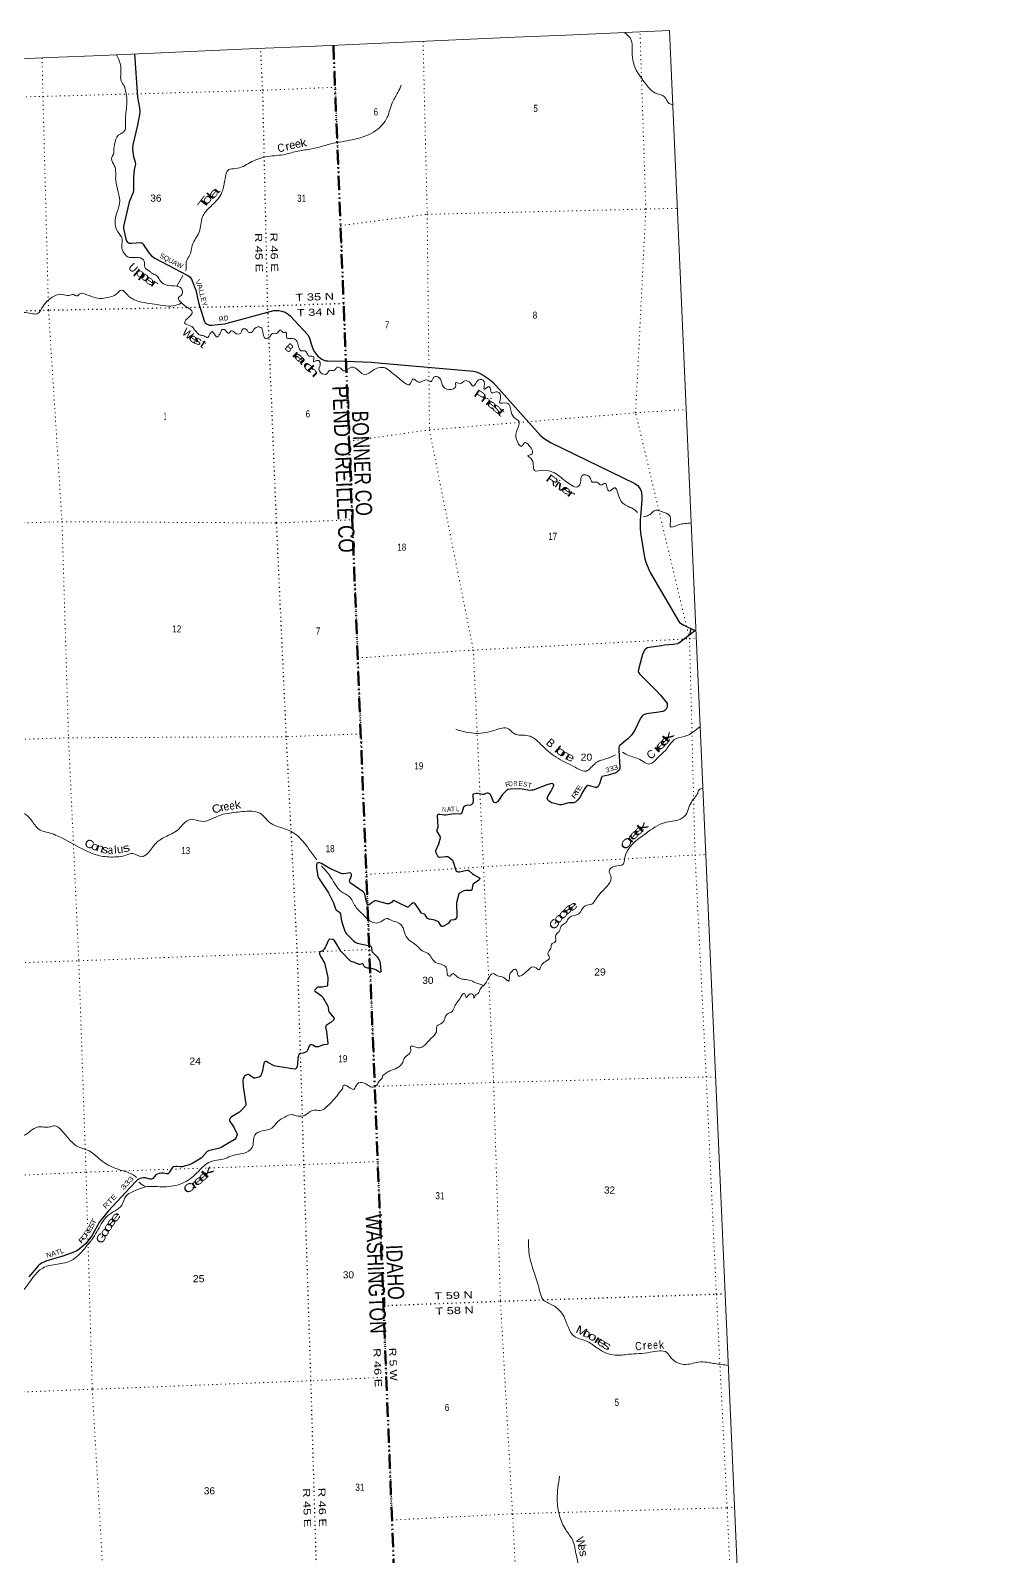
# Model space of a CAD drawing. Header units: feet. Extents: x 733631 to 986127, y 195788 to 388968.
# Drawn here: x 962285 to 986127, y 351349 to 388968 of the extents above; entities that cross this region are included whole.
import ezdxf
from ezdxf.enums import TextEntityAlignment as Align

# ---------------------------------------------------------------- set-up
doc = ezdxf.new("R2010")
doc.units = ezdxf.units.FT
doc.header["$LTSCALE"] = 70
doc.linetypes.add('DASH_DOUBLE_DOT', pattern=[9.2, 5, -1.2, 0.3, -1.2, 0.3, -1.2])
doc.linetypes.add('DOTTED', pattern=[1.5, 0.3, -1.2])
for name, color, linetype, lineweight in [('10', 7, 'DASH_DOUBLE_DOT', 60), ('29', 7, 'Continuous', 25), ('39', 7, 'Continuous', 13), ('4', 7, 'Continuous', 13), ('6', 7, 'DOTTED', 25), ('7', 7, 'DOTTED', 13)]:
    doc.layers.add(name, color=color, linetype=linetype, lineweight=lineweight)
for name, color, linetype in [('12', 7, 'Continuous'), ('30', 7, 'Continuous'), ('41', 7, 'Continuous')]:
    doc.layers.add(name, color=color, linetype=linetype)

msp = doc.modelspace()

# ---------------------------------------------------------------- linework, layer by layer
at = {"layer": '10', "lineweight": 70}
msp.add_line((969751.99, 388604.51), (971579.07, 342647.22), dxfattribs=at)
at = {"layer": '29'}
for points in [[(964849.11, 388390.98), (964924.06, 387323.31), (964975.24, 387059.57), (964977.32, 386957.72), (964970.65, 386894.05), (964924.13, 386633.02), (964809.82, 386153.77), (964798.33, 386075.6), (964799.16, 386037.01), (964827.94, 385851.3), (964855.77, 385751.45), (964870.48, 385672.33), (964869.56, 385636.5), (964844.95, 385530.16), (964825.59, 385342.01), (964821.31, 385029.56), (964812.47, 384977.08), (964729.41, 384762.87), (964710.8, 384700.24), (964577.78, 384139.84), (964576.74, 384083.65), (964642.11, 383788.1), (964668.43, 383756.22), (964717.93, 383728.32), (964772.5, 383723.26), (965002.97, 383738.96), (965028.1, 383735.22), (965051.08, 383719.13), (965073.7, 383688.2), (965205.71, 383487.6), (965262.47, 383424.86), (965354.49, 383358.28), (966151.64, 382939.77), (966190.69, 382914.49), (966218.89, 382886.86), (966252.73, 382840.92), (966358.77, 382569.17), (966377.15, 382491), (966430, 382261.09), (966564.83, 381807.55), (966595.07, 381760.39), (966643.32, 381725.91), (966693.87, 381705.21), (966756.8, 381700.55), (967066.66, 381738.38), (967130.41, 381753.49), (968288, 382061.88), (968353.12, 382069.04), (968400.97, 382068.45), (968479.09, 382052.36), (968561.8, 382024.77), (968639.87, 381975.06), (968688.16, 381932.81), (969120.12, 381466.11), (969152.73, 381411.36), (969214.07, 381217.24), (969244.18, 381123.56), (969285.54, 381043.1), (969371.79, 380939.45), (969469.35, 380868.37), (969558.95, 380826.99), (969614.56, 380820.93), (970061.66, 380815.35)], [(970061.66, 380815.35), (970691.98, 380789.61), (970949.77, 380770.14), (973208.62, 380567.44), (973272.25, 380554.8), (973340.35, 380530.46), (973443.46, 380472.88), (973593.27, 380372.31), (973692.49, 380287.85), (974848.14, 378992.67), (974916.33, 378936.55), (974974.6, 378895.34), (975124.64, 378802.31), (977188.26, 377803.23), (977221.7, 377777.28), (977255.74, 377749.3), (977287.36, 377711.59), (977315.64, 377669.34), (977338.43, 377614.26), (977348.16, 377569.24), (977355.46, 377480.43), (977358.83, 377383.79), (977317.89, 376900.02), (977314.41, 376707.5), (977326.28, 376588.65), (977404.1, 376072.81), (977433.28, 375941.42), (977459.84, 375857.65), (977530.42, 375682.7), (977564.6, 375609.28), (978267.74, 374400.27), (978286.88, 374375.64), (978313.63, 374353.74), (978391.46, 374309.94), (978461.38, 374277.51), (978693.47, 374168.05)], [(978541.48, 374070.59), (978267.7, 373861.67), (978240.67, 373851.28), (978131.44, 373833.17), (977919.66, 373812.35), (977841.67, 373799.67), (977535.42, 373758.82), (977494.07, 373749.09), (977454.82, 373721.25), (977425.98, 373688.26), (977376.04, 373584.01), (977361.3, 373526.78)], [(978676.56, 374176.02), (978541.48, 374070.59), (978575.29, 374223.79)], [(977361.3, 373526.78), (977272.77, 373214.99), (977270.99, 373176.27), (977277.63, 373146.86), (977301.95, 373110.37), (977406.34, 373000.22), (977721.56, 372692.69), (977822.38, 372579.93), (977965.87, 372404.73), (977980.46, 372374.32), (977986.3, 372338.3), (977980.46, 372289.15), (977961.01, 372240.49), (977926.96, 372206.42), (977900.21, 372189.39), (977872.09, 372179.19), (977780.83, 372166.62)], [(977780.83, 372166.62), (977476.07, 372124.64), (977421.12, 372109.09), (977387.07, 372089.63), (977362.75, 372067.73), (977327.11, 372018.62), (977196.16, 371737.26), (977139.01, 371648), (977092.81, 371587.17), (977014.39, 371506.22), (976819.36, 371345.45), (976800.98, 371326.81), (976793.68, 371292.75), (976793.68, 371224.62), (976819.77, 370796.74), (976816.79, 370775.09), (976810.7, 370761.09), (976783.95, 370724.59), (976742.61, 370685.66), (976720.73, 370670.46), (976703.7, 370661.94), (976669.65, 370651.59), (976528.75, 370611.33), (976380.25, 370579.82), (976371.75, 370571.91), (976363.39, 370555.18), (976311.94, 370394.89), (976292.71, 370350.49), (976278.11, 370331.63), (976251.36, 370307.3), (976241.64, 370301.83), (976222.99, 370303.76), (976034.47, 370357.91), (976015.47, 370356.57), (975998.44, 370343.8), (975964.44, 370295.99), (975905.26, 370195.94)], [(975905.26, 370195.94), (975825.33, 370060.83), (975773.49, 369995.84), (975730.93, 369954.48), (975700.53, 369935.01), (975675.54, 369928.44), (975558.37, 369925.11), (975529.08, 369919.81), (975373.44, 369881.48), (975355.2, 369879.66), (975337.88, 369880.61), (975170.37, 369917.38), (975141.19, 369927.11), (975102.38, 369944.77), (975071.88, 369968.47), (975051.21, 369987.94), (975034.18, 370014.7), (975026.89, 370041.47), (975028.1, 370057.29), (975039.59, 370081.61), (975110.93, 370204.33), (975187.15, 370353.6), (975187.4, 370368.13), (975180.11, 370379.08), (975152.85, 370396.58), (975132.69, 370400.98), (975104.72, 370399.76), (975012.28, 370373.96), (974675.48, 370244.04), (974634.14, 370236.74), (974604.02, 370231.78), (974546.59, 370236.74), (974405.54, 370268.37), (974337.04, 370276.28), (974118.57, 370268.37), (974056.73, 370257.39), (974033.45, 370244.04), (973994.54, 370209.97), (973926.76, 370134.01), (973803.64, 369961.18), (973789.42, 369949.55), (973773.24, 369936.84), (973758.65, 369929.54), (973750.14, 369929.54), (973720.96, 369934.41), (973712.44, 369939.28), (973704.37, 369951.74), (973633.41, 370119.33), (973621.14, 370138.27), (973611.52, 370149.14), (973594.5, 370158.27), (973566.53, 370168), (973555.59, 370169.82), (973545, 370167.18), (973507.88, 370155.53)], [(973507.88, 370155.53), (973463.17, 370136.37), (973451.01, 370133.93), (973439.29, 370134), (973302.68, 370158.13), (973288.08, 370158.87), (973269.84, 370156.44), (973202.96, 370140.62), (973194.45, 370132.1), (973190.91, 370124.68), (973190.8, 370107.77), (973197.09, 369987.27), (973188.37, 369927.71), (973179.85, 369905.82), (973168.91, 369893.65), (973153.1, 369879.05), (973135.48, 369873.09), (973028.68, 369864.16), (973004.76, 369857.15), (972982.87, 369840.12), (972964.63, 369820.65), (972948.83, 369795.72), (972917.21, 369680.13), (972908.7, 369666.74), (972898.4, 369657.75), (972892.89, 369655.8), (972871, 369652.15), (972726.64, 369653.95), (972526.89, 369627.2), (972489.17, 369626.89), (972380.97, 369643.01), (972346.93, 369643.01), (972335.98, 369639.36), (972325.03, 369633.57), (972315.31, 369622.33), (972311.66, 369613.81), (972316.25, 369469.15), (972327.76, 369348.19), (972326.25, 369322.43), (972301.93, 369261.6), (972300.28, 369239.62), (972306.8, 369221.45), (972380.97, 369108.31), (972386.18, 369083.59), (972385.83, 369056), (972343.54, 368907.5), (972272.84, 368747.79), (972269.19, 368727.11), (972270.33, 368716.56), (972275.92, 368701.93), (972326.27, 368604.63), (972338.42, 368596.12), (972351.8, 368590.03), (972365.97, 368588.61), (972527.09, 368604.07), (972563.38, 368603.41), (972588.91, 368593.68), (972632.69, 368566.92), (972681.33, 368524.34), (972691.05, 368514), (972699.91, 368494.53), (972770.74, 368268.97), (972783.46, 368247.56), (972801.7, 368235.39), (972821.16, 368229.31), (972855.41, 368230.32), (973048.54, 368269.46), (973076.18, 368268.75), (973104.48, 368253.64), (973185.41, 368178.58), (973222.42, 368153.88), (973277.72, 368122.64)], [(970594.34, 367416.58), (970555.66, 367555.67), (970526.24, 367674.42), (970512.46, 367711.2), (970490.87, 367737.54), (970170.12, 367959.49), (970158.63, 367975.58), (970151.28, 367992.03), (970156.33, 368026.16), (970179.15, 368084), (970197.69, 368138.81), (970197.69, 368166.4), (970190.7, 368181.19), (970179.31, 368191.69), (970151.74, 368198.59), (970115.64, 368195.5), (969997.8, 368177.9), (969972.53, 368177.9), (969943.24, 368184.75), (969668, 368309.68), (969461.34, 368430.02), (969395.84, 368453.78), (969377.46, 368451.48), (969356.38, 368438.79), (969336.1, 368405.5), (969333.8, 368384.81), (969333.18, 368332.97), (969372.86, 368115.83), (969389.4, 368076.2), (969633.77, 367708.21), (969751.69, 367464.62), (969805.05, 367312.36), (969815.16, 367296.23), (969830.08, 367278.99), (969903.35, 367230.8), (969913.95, 367219.21), (969924.28, 367193.93), (969945.69, 367055.84), (969980.73, 366937.77)], [(973277.72, 368122.64), (973351.62, 368080.89), (973357.4, 368075.1), (973361.05, 368068.11), (973359.83, 368059.29), (973356.19, 368051.08), (973343.42, 368032.52), (973328.22, 368015.8), (973293.23, 367985.08), (973202.36, 367926.68), (973197.5, 367922.42), (973193.19, 367915.71), (973168.32, 367779.77), (973158.6, 367770.04), (973145.33, 367765.71), (973005.77, 367765.41), (972974.98, 367760.31), (972955.53, 367753.01), (972859.47, 367704.34), (972849.74, 367695.83), (972843.61, 367683.08), (972792.59, 367495.69), (972788.57, 367467.96), (972797.51, 367134.27), (972792.59, 367104.54), (972788.34, 367092.67), (972781.65, 367081.42), (972760.98, 367059.53), (972752.46, 367053.44), (972741.52, 367048.88), (972732.69, 367046.27), (972646.68, 367032.76), (972638.16, 367029.41), (972630.57, 367023.38), (972590.74, 366962.2), (972582.84, 366952.76), (972571.44, 366943.73), (972449.69, 366880.68), (972440.57, 366877.94), (972431.45, 366878.25), (972420.4, 366884.18), (972411.39, 366891.62), (972354.23, 366988.95), (972346.94, 366996.86), (972338.24, 367001.92), (972219.16, 367041.02), (972108.61, 367062.56), (972082.1, 367075.25), (972063.61, 367088.11), (972016.19, 367168.4), (971996.27, 367184.72), (971939.59, 367200.04), (971927.43, 367207.33), (971920.04, 367215.65), (971852.46, 367323.93), (971766.93, 367441.54), (971745.26, 367458.74), (971725.59, 367462.23), (971706.13, 367457.97), (971677.27, 367441.46), (971606.42, 367368.55), (971591.83, 367357.6), (971579.88, 367358.04), (971561.43, 367363.68), (971404.21, 367441.13), (971259.87, 367512.11), (971239.2, 367520.62), (971223.39, 367520.02), (971214.87, 367513.47), (971182.05, 367473.79), (971168.61, 367462.76), (971146.78, 367448.24), (971124.9, 367439.72), (971105.44, 367437.29), (971076.57, 367440.33), (970809.96, 367515.15), (970792.94, 367518.19), (970773.91, 367513.56), (970699.21, 367465.6), (970636.07, 367415.99), (970622.7, 367409.91), (970616.79, 367409.19), (970605.68, 367409.91), (970594.34, 367416.58)], [(969980.73, 366937.77), (970031.59, 366766.37), (970048.36, 366735.28), (970071.34, 366705.39), (970257.44, 366519.17), (970291.91, 366493.88), (970319.48, 366476.64), (970340.96, 366470.09), (970652.63, 366405.37), (970674.31, 366392.39), (970688.24, 366376.63), (970696.28, 366358.24), (970704.01, 366273.14), (970712.37, 366255.93), (970723.85, 366238.7), (970831.19, 366132.67), (970855.97, 366095), (970885.83, 366042.13), (970899.62, 366005.34), (970905.35, 365965.36), (970922.6, 365783.49), (970919.16, 365763.95), (970905.35, 365750.02), (970899.63, 365749.01), (970889.29, 365750.16), (970873.21, 365759.35), (970814.29, 365805.78), (970784.75, 365820.28), (970659.42, 365850.26), (970595.2, 365852.46), (970575.67, 365857.06), (970549.98, 365868.87), (970533.16, 365877.75), (970522.83, 365889.25), (970487.78, 365952.26), (970475.73, 365958.22), (970460.79, 365958.22), (970405.65, 365945.57), (970391.87, 365944.42), (970373.27, 365950.48), (970271.28, 365990.51)], [(970271.28, 365990.51), (970189.69, 366017.99), (970178.2, 366024.88), (970164.37, 366032.48), (969940.23, 366268.67), (969777.27, 366535.26), (969769.23, 366546.76), (969757.75, 366554.8), (969743.96, 366558.25), (969722.12, 366562.85), (969660.09, 366565.15), (969642.87, 366560.55), (969629.69, 366546.76), (969564.24, 366398.55), (969547.52, 366361.69), (969522.24, 366322.6), (969494.9, 366290.38), (969485.49, 366283.52), (969426.89, 366254.78), (969416.55, 366244.44), (969411.37, 366227.79), (969409.67, 366211.1), (969411.96, 366199.61), (969457.11, 366109.35), (969521.1, 366011.09), (969533.5, 365980.39), (969608.42, 365666.24), (969612.84, 365616.12), (969611.87, 365428.29), (969608.42, 365416.79), (969598.42, 365408.1), (969472.72, 365387.64), (969386.71, 365385.75), (969370.63, 365382.3), (969356.85, 365371.71), (969299.4, 365319.08), (969290.21, 365302.99), (969296.42, 365288.15), (969308.59, 365274.25), (969463.68, 365173.1), (969483.88, 365148.71), (969608.43, 364935.15), (969622.33, 364896.11), (969633.7, 364800.66), (969648.29, 364770.64), (969764.68, 364630.53), (969773.87, 364616.74), (969774.6, 364605.97), (969773.87, 364600.64), (969762.38, 364582.25), (969686.37, 364514.96), (969674.11, 364503.88)], [(969674.11, 364503.88), (969578.58, 364436.27), (969563.65, 364417.87), (969559.05, 364399.83), (969584.17, 364292.43), (969616.49, 363997.16), (969614.19, 363984.51), (969605.1, 363973.49), (969513.11, 363962.8), (969379.85, 363914.39), (969360.32, 363909.79), (969342.68, 363909.89), (969313.22, 363916.69), (969248.89, 363952.33), (969221.63, 363962.12), (969197.19, 363966.12), (969181.11, 363963.82), (969169.62, 363956.92), (969156.38, 363938.69), (969113.33, 363823.58), (969100.2, 363807.04), (969086.91, 363793.69), (969046.7, 363769.55), (969031.77, 363761.51), (969008.08, 363756.08), (968930.14, 363746.1), (968915.74, 363740.82), (968901.95, 363725.87), (968878.95, 363636.84), (968870.03, 363483.44), (968859.45, 363438.5), (968839.92, 363387.92), (968830.73, 363370.68), (968815.29, 363363.94), (968683.98, 363377.41), (968323.21, 363439.63), (968295.41, 363447.69), (968134.19, 363526.66), (968104.71, 363548.85), (968094.37, 363552.3), (968078.3, 363551.15), (968065.66, 363545.4), (968057.61, 363537.35), (968049.57, 363523.56), (968040.85, 363501.81), (967994.35, 363292.16), (967982.95, 363254.58), (967961.12, 363199.4), (967947.34, 363179.86), (967919.93, 363163.61), (967822.12, 363138.48), (967808.33, 363137.33), (967792.31, 363141.05), (967763.53, 363153.42), (967686.57, 363216.64), (967661.64, 363227), (967646.36, 363226.99), (967622.24, 363218.94), (967584.33, 363204), (967562.5, 363187.9), (967549.87, 363172.96), (967539.53, 363152.27), (967531.48, 363129.85), (967523.44, 363083.3), (967528.53, 362934.48), (967596.97, 362498.2), (967594.68, 362477.51), (967586.76, 362462.47), (967461.42, 362325.77), (967437.25, 362305.97), (967240.85, 362190.13), (967229.99, 362180.76), (967205.24, 362153.35), (967198.35, 362141.86), (967192.6, 362124.61), (967192.6, 362098.17), (967202.87, 362072.72), (967249.69, 362003.68)], [(967249.69, 362003.68), (967297.87, 361932.63), (967373.66, 361773.45), (967377.56, 361753.33), (967377.56, 361738.38), (967374.12, 361724.59), (967351.14, 361663.67), (967335.06, 361639.53), (967308.48, 361619.21), (967153.87, 361528.86), (966982.39, 361429.16), (966946.14, 361413.69), (966673.37, 361349.85), (966654.99, 361342.95), (966638.35, 361331.68), (966520.58, 361194.67), (966491.12, 361169.26), (966286.23, 361042.93), (966240.76, 361019.72), (966173.65, 360995.8), (966109.98, 360978.88), (966031.2, 360957.87), (965974.53, 360951.9), (965891.05, 360961.32), (965866.93, 360961.31), (965827.55, 360956.53), (965809.49, 360952.12), (965787.66, 360940.62), (965779.62, 360933.73), (965759.41, 360908.8), (965705.55, 360813.49), (965693.46, 360795.79), (965679.67, 360785.45), (965665.89, 360778.55), (965642.87, 360778.12), (965547.57, 360798.09), (965507.17, 360799.42), (965463.71, 360793.5), (965448.77, 360791.2), (965410.86, 360776.25), (965374.57, 360754.46), (965297.14, 360670.5), (965282.21, 360660.16), (965264.65, 360654.31), (965247.74, 360652.11), (965231.66, 360653.26), (965148.95, 360677.4), (965110.53, 360682.72), (965062.79, 360682), (965013.39, 360673.95), (964968.59, 360656.71), (964934.12, 360640.62), (964898.63, 360613.63), (964739.75, 360442.56), (964199.82, 359863.77), (963984.89, 359601.32), (963793.38, 359256.63), (963714.4, 359150.9), (963639.44, 359058.91), (963575.11, 358996.84), (963485.5, 358925.57), (963424.56, 358883.38), (963354.55, 358848.9)], [(963354.55, 358848.9), (963107.31, 358761.91), (962665.26, 358626.7), (962594.04, 358599.11), (962557.18, 358581.05), (962521.76, 358557.16), (962479.16, 358518.65), (962246.81, 358245.37)]]:
    msp.add_lwpolyline(points, dxfattribs=at)
at = {"layer": '39'}
msp.add_line((965892.75, 382661.82), (966043.41, 382929.36), dxfattribs=at)
for points in [[(976928.18, 388919.86), (977097.07, 388733.04), (977117.07, 388513.25), (977221.54, 387989.55), (977448.58, 387663.81), (977679.42, 387433.41), (977920.68, 387331.05), (978035.12, 387170.24), (978122.28, 387141.99)], [(964404.34, 388375.59), (964508.64, 388082.75), (964511.88, 387920.91), (964507.99, 387827.59), (964540.95, 387679.26), (964597.25, 387596.8), (964624.28, 387490.72), (964658.24, 387320.16), (964636.53, 386948.63), (964626.45, 386767.96), (964577.42, 386464.02), (964449.48, 386385.28), (964358.28, 386164.46), (964341.62, 386040.18), (964341.13, 385961.19), (964281.52, 385802.56), (964351.45, 385641.74), (964385.98, 385278.85), (964480.79, 384700.04), (964398.1, 384424.94), (964369.22, 384257.58), (964437.29, 384003.54), (964543.92, 383836.31), (964534.48, 383641.5), (964716.31, 383376.46), (964947.06, 383372.83), (965090.8, 383280.18), (965101.38, 383134.88), (965227.49, 383029.28), (965280.05, 382985.11), (965391.96, 382925.43), (965495.49, 382782.35), (965653.35, 382690.35), (965881.07, 382664.32), (965990.14, 382622.73), (966019.62, 382462.09), (965934.25, 382381.25), (966013.29, 382243.12), (966153.44, 382140.19), (966273.95, 382024.21), (966211.52, 381928.21), (966085.84, 381754.41), (966222.15, 381691.8), (966346.79, 381573.98), (966471.25, 381460.21), (966561.16, 381440.02), (966647.94, 381399.44), (966708.72, 381487.26), (966764.8, 381544.49), (966873.65, 381417.85), (966957.27, 381492.54), (967011.17, 381598.27), (967112.27, 381554.3), (967171.24, 381502.32), (967227.14, 381563.6), (967361.89, 381490.79), (967491.19, 381539.22), (967508.65, 381600.76), (967611.96, 381597.39), (967653.22, 381534.48), (967726.53, 381523.65), (967811.07, 381622.68), (967965.59, 381650), (968012.89, 381542.82), (968019.2, 381492.49), (968075.12, 381373.55), (968192.03, 381427.49), (968269.5, 381503.93), (968332.98, 381486.58), (968412.29, 381567.15), (968458.17, 381581.39), (968509.25, 381525.01), (968579.81, 381530.26), (968606.45, 381387.71), (968756.55, 381378.38), (968850.84, 381305.74), (968894.92, 381180.2), (968952.4, 381071.46), (969049.57, 381069.82), (969114.03, 380985.7), (969156.5, 380941.07), (969268.52, 380923.92), (969265.81, 380804.33), (969365.46, 380837.24), (969429.84, 380755.14), (969397.48, 380620.02), (969528.63, 380492.38), (969600.66, 380509.84), (969653.82, 380587.19), (969753, 380585.65), (969836.26, 380668.42)], [(966106.8, 383041.93), (966108.68, 383045.26), (966120.03, 383197.64), (966128.41, 383281.04), (966208.94, 383424.43), (966281.63, 383697.05), (966354.17, 383838.06), (966443.97, 384000.1), (966524.23, 384374.31), (966690.21, 384596.52), (966960.17, 384890.31), (967080.91, 385308.89), (967171.75, 385537.8), (967338.47, 385563.64), (967699.94, 385711.77), (968085.9, 385854.95), (968522.48, 385907.3), (968842.54, 385986.73), (969177.73, 386044.57), (969767.84, 386191), (970279.3, 386287.28), (970801.55, 386503.5), (971080.24, 386828.06), (971210.96, 387204.58), (971345.94, 387441.57), (971424.74, 387623.36)], [(961425.18, 381806.64), (961584.3, 381866.56), (961702.02, 381857.76), (961786.72, 381908.2), (961929.13, 381934.96), (962041.37, 382002.86), (962286.44, 381995.84), (962452.69, 381987.24), (962597.92, 382176.11), (962820.87, 382390.81), (963023.67, 382468.92), (963193.12, 382434.14), (963265.52, 382443.53), (963311.13, 382463.83), (963452.41, 382425.75), (963488.76, 382471.95), (963614.09, 382473.63), (964051.88, 382364.05), (964232.46, 382396.61), (964387.36, 382460.38), (964534.21, 382568.33), (964675.09, 382449.23), (964904.04, 382305.81), (965409.92, 382211.5), (965690.75, 382173.71), (965901.79, 382203.61), (966007.16, 382248.78)], [(969836.26, 380668.42), (969899.38, 380659.16), (970000.18, 380576.7), (970202.43, 380666.94), (970321.42, 380629.85), (970388.74, 380572.19), (970532.11, 380487.62), (970721.89, 380585.39), (970862.22, 380653.34), (971032.5, 380650.21), (971180.73, 380547.64), (971373.8, 380392.46), (971529.26, 380263.9), (971621.55, 380235.72), (971716.21, 380379.76), (971853.43, 380296.94), (972059.16, 380354.94), (972162.09, 380315.1), (972231.96, 380425.6), (972362.24, 380407.26), (972439.05, 380228.54), (972599.84, 380116.42), (972769.35, 380215.29), (972760.11, 380285.74), (972880.3, 380266.93), (972990.7, 380330.7), (973132.8, 380274.42), (973200.76, 380202.61), (973331.47, 380354.37), (973468.81, 380314.08), (973467.44, 380119.63), (973603.99, 380186.62), (973655.13, 380039.12), (973793.59, 380063.67), (973871.97, 379895.15), (973848.44, 379788.78), (974036.71, 379785.24), (974132.96, 379579.06), (974225.37, 379413.2), (974317.46, 379344.51), (974264.87, 379074.83), (974296.87, 378813.07), (974398.22, 378718.49), (974465.05, 378806.58), (974583.65, 378733.04), (974631.73, 378518.58), (974546.3, 378484.3), (974617.74, 378424.8), (974708.18, 378123.18), (974936.64, 378125.53), (975157, 378082.95), (975509.96, 377835.86), (975797.83, 377731.58), (975848.51, 377818.94), (975881.16, 377992.54), (976070.61, 377962.73), (976137.08, 377834.15), (976254.43, 377833.44), (976356.79, 377761.18), (976453.79, 377808.13), (976494.4, 377714.82), (976551.79, 377608.11), (976673.48, 377690.61), (976803.67, 377449.53), (977013.32, 377240.44), (977183.3, 377148.99), (977249.28, 377084.41)], [(977407.48, 376984.37), (977523, 377016.71), (977595.41, 377070.64), (977705.36, 377144.51), (977780.69, 377133.77), (977918.47, 377083.38), (978058.17, 376990.55), (978069.72, 376733.92), (978251.77, 376778.69), (978418.04, 376814.64), (978573.22, 376827.46)], [(972768.25, 371741.4), (973276.42, 371641.12), (973742, 371723.14), (974068.37, 371752.23), (974209.16, 371635.15), (974559.44, 371582.32), (974868.37, 371369.66), (975246.8, 371050.84), (975712.98, 370804.87), (975990.21, 370712.25), (976217.93, 370910.97), (976406.42, 370992.48), (976641.25, 371078.13), (976711.77, 371113.5)], [(976883.95, 371173.34), (977051.38, 371088.78), (977349.8, 370974.85), (977525.83, 370883.68), (977768.86, 371056.78), (977977.86, 371266.79), (978191.56, 371507.38), (978471.25, 371584.96), (978630.85, 371679.32), (978796.81, 371808.39)], [(978864.34, 370288.19), (978770.16, 370246.05), (978735.17, 370169.53), (978579.29, 369947.77), (978409.03, 369595.78), (978312.94, 369528.61), (977916.54, 369437.6), (977453.26, 369169.4), (976934.61, 368558.5), (976902.26, 368423.38), (976674.6, 368358.31), (976550.32, 368243.29), (976591.83, 368129.77), (976355.22, 367724.12), (976229, 367562.44), (976123.52, 367434.1), (975959.63, 367390.17), (975804.58, 367194.77), (975571.96, 367105.17), (975480.79, 366973.44), (975369.46, 366885.34), (975320.6, 366757.56), (975289.48, 366729.82), (975232.65, 366644.2), (975220.94, 366499.91), (975145.96, 366458.01), (975112.61, 366345.12), (975041.9, 366208.25), (975080.58, 366112.83), (974971.9, 366010.67), (974873.32, 365908.97), (974827.04, 365813.72), (974722.93, 365879.83), (974546.55, 365798.87), (974307.48, 365672.53), (974245.8, 365829.67), (974158.98, 365781.16), (974105.83, 365703.81), (974073, 365534.25), (973949.72, 365621.76), (973796.15, 365663.33), (973696.62, 365717.5), (973537.17, 365530.01), (973461.68, 365425.72)], [(969344.62, 368522.18), (969151.01, 368787.91), (968800.22, 369166.71), (968402.18, 369336.83), (968216.51, 369417.43), (967938.06, 369671.98), (967672.83, 369722.63), (967245.9, 369680.84), (967034.95, 369648.92), (966768.82, 369539.57), (966494.74, 369472.37), (966251.71, 369524.03), (966058.62, 369409.92), (965938.92, 369282.96), (965649.37, 369109.76), (965380.01, 368937.49), (965180.9, 368687.44), (965025.07, 368599.32), (964804.99, 368680.38), (964615.13, 368629.18), (964410.33, 368595.52), (964027.1, 368616.48), (963495.85, 368825.05), (962903.46, 369134.09), (962722.64, 369196.7), (962521.64, 369258.38), (962332.26, 369466.38), (962153.98, 369652.61), (961883.53, 369729.34), (961726.73, 369752.55), (961401.47, 369743.75), (961051.19, 369571.83), (960847.49, 369558.47), (960714.76, 369631.37), (960515.36, 369792.34)], [(973461.68, 365425.72), (973263.83, 365491.19), (973096.96, 365558.48), (972808.16, 365638.42), (972683.32, 365715.73), (972627.33, 365656.48), (972586.59, 365662.72), (972548.41, 365837.13), (972463.3, 365930.43), (972268.36, 365992.39), (972088.62, 366210.95), (971943.95, 366279.26), (971821.33, 366397.17), (971699.98, 366486.79), (971545.72, 366633.62), (971469.56, 366842.75), (971419.32, 366925.49), (971157.23, 367041.08), (971072.66, 367077.71), (970926.65, 366996.12), (970723.13, 366978.71), (970502.91, 367152.91), (970296.57, 367378.35), (970138.03, 367620.16), (969946.33, 367745.03), (969692.14, 368089.78), (969456.57, 368375.21)], [(973216.41, 365106.33), (973268.93, 365197.83), (973320.05, 365230.54), (973377.63, 365344.53), (973461.68, 365425.72)], [(959855.23, 357339.24), (960032.82, 357317.7), (960493.99, 357182.87), (960847.51, 357192.95), (961487.67, 357440.89), (961797.52, 357657.54), (962126.65, 357939.85), (962586.73, 358458.99), (962950.47, 358556.6), (963290.45, 358643.01), (963613.06, 358936.59), (963797.88, 359160.43), (964031.32, 359552.15), (964184.52, 359749.23), (964534.7, 360010.78), (964641.7, 360239.49), (964768.15, 360324.64), (965176.51, 360466.51), (965577.19, 360462.55), (966030.39, 360550.08), (966389.06, 360805.4), (966680.93, 361061.72), (967083.03, 361161.09), (967273.9, 361234.61), (967532.48, 361286.92), (967750.45, 361432.55), (967815.63, 361737.22), (967995.04, 361840.59), (968234.73, 361908.24), (968373.25, 362066.43), (968552.3, 362177.88), (968711.24, 362241.84), (968833.81, 362215.05), (968997.95, 362208.37), (969093.11, 362251.2), (969278.58, 362354.84), (969418.77, 362341), (969611.87, 362455.11), (969731.65, 362580.05), (969835.47, 362700.21), (969903.96, 362796.48), (969984.47, 362895.33), (969991.74, 362958.43), (970124.77, 362924.02), (970264.85, 362867.65), (970343.63, 363004.89), (970486.31, 363025.58), (970614.64, 362960.58), (970729.77, 362919.27), (970822.65, 362968.06), (970882.88, 363068.01), (970967.33, 363169.06), (970971.66, 363207.73), (971002.96, 363231.43), (971052.06, 363264.05), (971142.64, 363318.81), (971329.47, 363392.14), (971462.48, 363537.93), (971512.17, 363647.52), (971645.99, 363775.12), (971660.98, 363846.68), (971659.36, 363927.59), (971715.97, 363928.16), (971877.62, 363886.95), (971982.6, 363936.29), (972166.28, 364124.9), (972292.5, 364286.58), (972310.45, 364427.11), (972436.55, 364501.72), (972556.38, 364715.75), (972680.82, 364782.18), (972739.96, 364906.37), (972815.61, 365023.22), (972889.61, 365131.89), (972982.23, 365231.29), (973029.34, 365128.16), (973089.19, 365191.64), (973179.3, 365211.95), (973216.41, 365106.33)], [(951668.92, 364601.35), (952128, 364288.24), (952665.41, 363672.96), (953167.39, 363485.33), (953602.23, 363351.31), (954018.27, 363230.62), (954596.03, 363022.15), (954714.4, 362819), (954811.59, 362456.95), (954895.52, 362389.92), (954996.5, 362303.42), (955214.19, 362230.35), (955494.06, 362303.89), (955581.29, 362658.17), (955770.71, 363213.53), (956236.53, 363425.15), (956832.42, 363353.17), (957293.83, 363347.94), (957554.3, 363313.27), (958066.1, 363132.16), (958665.25, 362718.13), (959182.83, 362543.36), (959426.21, 362663.82), (959665.98, 362729.45), (959980.55, 362616.27), (960171.05, 362473.11), (960445.1, 362226.46), (960932.05, 362058.39), (961104.5, 361956.93), (961360.4, 361754), (961646.1, 361742.76), (961841.61, 361713.22), (962102.19, 361721.08), (962472.68, 361938.47), (962766.01, 361937.71), (962849.88, 361961.79), (963093.5, 361806.89), (963467.79, 361445.36), (963735.2, 361346.21), (964003.67, 361133.73), (964420.67, 360901.71), (964867.85, 360721.23), (964897.33, 360695.57)], [(964959.77, 360579.84), (964997.08, 360543.35), (965144.57, 360461.16)], [(974559.72, 359166.19), (974603.74, 358682.25), (974722.03, 358300.92), (974844.33, 357875.22), (974921.69, 357684.38), (975156.52, 357545.27), (975440.64, 357254.54), (975688.62, 356777.89), (976016.03, 356649.1), (976280.84, 356472.89), (976698.7, 356311.78), (977027.45, 356332.88), (977565.32, 356381.77), (977978.29, 356374.32), (978083.47, 356239.41), (978444.44, 356083.8), (978803.77, 356144.77), (979027.08, 356126.63), (979161.58, 356104.43), (979489.2, 356060.69)], [(975329.98, 353329.45), (975272.86, 352755.84), (975329.66, 352347.4), (975482.47, 352008.14), (975647.51, 351756.51), (975743.51, 351376.18), (975826.44, 350701.66), (975792.91, 350368.06), (975929.76, 350068.57), (976235.83, 349379.95), (976304.72, 348702.76), (976314.81, 348253.71), (976337.85, 347831.58), (976511.69, 347339.4), (976707.69, 346939.34), (976618.01, 346864.38), (976442.1, 346593.11), (976479.87, 346293.14), (976773.96, 345915.79), (976940.26, 345816.08), (977042.37, 345569.67), (977045.87, 345177.02), (977104.53, 344817.26), (977136.28, 344381.35), (977245.95, 344011.77), (977400.59, 343676.65), (977480.11, 343392.76), (977470.54, 343110.87), (977508.86, 343023.53), (977600.29, 342909.34)]]:
    msp.add_spline(points, degree=3, dxfattribs=at)
at = {"layer": '4'}
msp.add_line((978041.57, 388968.11), (986127.21, 205281.03), dxfattribs=at)
msp.add_line((978041.57, 388968.11), (986127.21, 205281.03), dxfattribs=at)
msp.add_lwpolyline([(961496.72, 388245.57), (962769.4, 388300.71), (964042.1, 388355.92), (965314.8, 388411.21), (966587.49, 388466.57), (967860.2, 388522.01), (969132.87, 388577.51), (970405.56, 388633.08), (971678.26, 388688.75), (972950.93, 388744.48), (974223.6, 388800.28), (975496.26, 388856.15), (976768.93, 388912.1), (978041.57, 388968.11)], dxfattribs=at)
msp.add_lwpolyline([(961496.72, 388245.57), (962769.4, 388300.71), (964042.1, 388355.92), (965314.8, 388411.21), (966587.49, 388466.57), (967860.2, 388522.01), (969132.87, 388577.51), (970405.56, 388633.08), (971678.26, 388688.75), (972950.93, 388744.48), (974223.6, 388800.28), (975496.26, 388856.15), (976768.93, 388912.1), (978041.57, 388968.11)], dxfattribs=at)
at = {"layer": '6'}
for points in [[(969675.06, 342564.16), (969582.96, 345022.19), (969354.02, 350426.08), (969200.63, 355679.52), (969027.99, 361000.94), (968865.32, 366235.74), (968593.5, 371558.69), (968351.95, 376838.48), (968134.27, 382172.01), (968012.37, 387489.66), (967959.29, 388526.33)], [(969751.99, 388604.51), (969793.13, 387569.6), (969928.69, 384159.85), (970005.18, 382235.81), (970140.08, 378842.73), (970217.07, 376906.24), (970352.52, 373499.03), (970430.3, 371617.19), (970638.2, 366313.36), (970772.37, 362938.38), (970846.08, 361084.36), (970987.19, 357534.9), (971057.39, 355769.36), (971197.44, 352246.45), (971266.86, 350500.26), (971405.99, 347000.72), (971481.35, 345105.19), (971579.07, 342647.22)], [(970005.18, 382235.81), (968134.27, 382172.01), (962728.16, 382068.67), (957290.66, 381943.66), (952053.73, 381811.61), (947746.45, 381678.68)], [(970987.19, 357534.9), (973871.77, 357642.46), (979195.7, 357818.98), (979413.29, 357825.33)]]:
    msp.add_lwpolyline(points, dxfattribs=at)
at = {"layer": '7'}
for points in [[(971964.49, 388701.28), (972065.65, 384437.25), (972122.68, 379122.71), (973202.23, 373694.93), (973453.94, 368324.49), (973704.02, 363034.97), (973871.77, 357642.46), (974170.32, 352399.7), (974442.35, 347161.8), (974577.57, 342778.34)], [(979899.91, 343012.08), (979706.25, 347278.88), (979461.02, 352550.4), (979195.7, 357818.98), (978944.81, 363171.24), (978671.3, 368621.68), (978533.73, 373973.04), (977205.05, 379543.31), (977456.45, 384566.21), (977313.23, 388936.05)], [(962569.28, 388292.04), (962592.02, 387343.16), (962728.16, 382068.67), (963061.68, 376857.88), (963222.38, 371531.87), (963475.78, 366033.94), (963653.51, 360824.13), (963690.05, 359552.42)], [(947517.78, 387038.28), (951808.06, 387137.78), (957137.28, 387241.65), (962592.02, 387343.16), (968014.2, 387493.8), (969793.13, 387569.6)], [(969928.69, 384159.85), (972065.65, 384437.25), (977456.45, 384566.21), (978234.68, 384584.44)], [(970140.08, 378842.73), (972122.68, 379122.71), (977205.05, 379543.31), (978453.12, 379624.76)], [(947983.02, 376134.34), (952388.43, 376349.79), (957698.21, 376705.88), (963061.68, 376857.88), (968350.38, 376828.28), (970217.07, 376906.24)], [(970352.52, 373499.03), (973202.23, 373694.93), (978533.73, 373973.04), (978701.42, 373987.53)], [(970426.91, 371627.91), (968593.5, 371558.69), (963222.38, 371531.87), (957896.07, 371363.34), (952567.94, 371010.47), (948207.66, 370869.48)], [(970564.78, 368160.12), (973452.67, 368352.78), (978672.41, 368641.98), (978936.43, 368651.87)], [(948435.62, 365526.84), (952757.45, 365673.63), (958058.72, 365859.24), (963475.78, 366033.94), (968865.32, 366235.74), (970638.2, 366313.36)], [(970772.37, 362938.38), (973704.02, 363034.97), (978944.81, 363171.24), (979178.41, 363158.09)], [(970846.08, 361084.36), (969031.76, 361007.18), (963635.34, 360823.3), (958316.88, 360570.09), (952918.32, 360299.04), (948664.4, 360164.62)], [(963700.55, 359187.21), (963807.32, 355471.48), (964113.94, 350229.09)], [(971057.39, 355769.36), (969200.63, 355679.52), (963807.32, 355471.48), (958466.49, 355265.84), (953070.84, 354930.13), (948898.87, 354753.85)], [(971197.44, 352246.45), (974170.32, 352399.7), (979461.02, 352550.4), (979645.02, 352564.47)]]:
    msp.add_lwpolyline(points, dxfattribs=at)

# ---------------------------------------------------------------- texts
at = {"layer": '10', "width": 0.8}
for s, p in [('WASHINGTON', (970547.4, 359781.81)), ('IDAHO', (971049.86, 359025.82))]:
    msp.add_text(s, height=400, rotation=272.277, dxfattribs=at).set_placement(p)
at = {"layer": '12'}
for s, width, p in [('PEND OREILLE CO', 0.85, (969727.37, 380201.8)), ('BONNER CO', 0.8, (970210.58, 379586.78))]:
    msp.add_text(s, height=400, rotation=272.277, dxfattribs=dict(at, width=width)).set_placement(p)
at = {"layer": '30'}
for s, rotation, p in [('SQUAW', 332.3, (965731.8, 383235.66)), ('3', 11.98, (976524.92, 370682.96))]:
    msp.add_text(s, height=120, rotation=rotation, dxfattribs=at).set_placement(p, align=Align.CENTER)
for s, rotation, width, p in [('V', 291.316, 1.2, (966367.12, 382740.34)), ('A', 291.316, 1.2, (966410.07, 382630.26)), ('L', 283.232, 1.05, (966441.87, 382521.54)), ('L', 282.946, 1.05, (966461.73, 382427.06)), ('E', 282.946, 0.95, (966491.3, 382325.25)), ('Y', 286.556, 1.05, (966518.4, 382213.11)), ('RD', 10.918, 0.9, (967058.99, 381810.77)), ('3', 15.946, 1.15, (976627.98, 370712.83)), ('3', 19.788, 1.25, (976731.22, 370746.18)), ('F', 18.206, 1.1, (974063.55, 370329.25)), ('O', 4.074, 0.7, (974125.77, 370338.32)), ('R', 0.074, 0.65, (974240.98, 370347.33)), ('E', 353.413, 0.8, (974366.41, 370343.36)), ('S', 347.361, 0.95, (974471.41, 370326.93)), ('T', 348.064, 1.05, (974581.55, 370301.89)), ('R', 51.422, 1.45, (975751.32, 370080.95)), ('T', 59.392, 1.55, (975807.45, 370169.14)), ('E', 59.396, 1.35, (975866.18, 370267.68)), ('N', 359.526, 0.65, (972484.59, 369702.88)), ('A', 5.628, 0.85, (972611.19, 369710.87)), ('T', 2.628, 0.85, (972705.96, 369715.25)), ('L', 359.286, 0.75, (972810, 369722.82)), ('333', 47.116, 1.45, (964711.15, 360514.95)), ('RTE', 46.989, 1.3, (964283.06, 360063.2)), ('T', 60.943, 1.5, (963892.03, 359576.47)), ('O', 50.824, 1.4, (963657.73, 359196.26)), ('R', 53.24, 1.4, (963727.92, 359292.84)), ('E', 57.943, 1.4, (963794.61, 359395.3)), ('S', 60.943, 1.3, (963844.51, 359485.91)), ('NATL', 17.007, 1.1, (962908.47, 358772.9)), ('F', 43.976, 1.9, (963595.73, 359114))]:
    msp.add_text(s, height=120, rotation=rotation, dxfattribs=dict(at, width=width)).set_placement(p, align=Align.CENTER)
at = {"layer": '41'}
for s, rotation, width, p in [('C', 9.171, 0.9, (968476.35, 385978.77)), ('r', 14.174, 1.2, (968642.23, 386020.05)), ('k', 11.987, 1.15, (969034.18, 386103.37)), ('T', 53.088, 1.9, (966637.43, 384666.81)), ('o', 51.6, 1.75, (966709.77, 384745.21)), ('l', 50.39, 1.6, (966792.12, 384829.42)), ('a', 48.097, 2, (966877.74, 384902.88)), ('p', 319.613, 1.95, (964938.74, 382907.94)), ('p', 326.3, 1.7, (965050.7, 382824.76)), ('e', 324.8, 1.65, (965173.24, 382727.3)), ('r', 326.3, 1.8, (965290.64, 382647.7)), ('e', 319.83, 1.85, (966256.62, 381293.38)), ('s', 335.515, 1.55, (966373.84, 381236.69)), ('t', 327.625, 1.5, (966490.88, 381156.86)), ('r', 315.973, 2.25, (968784.4, 380897.91)), ('a', 315.35, 2.1, (968872.36, 380820.63)), ('c', 315.21, 2.3, (969081.8, 380605.52)), ('h', 313.371, 2.05, (969181.39, 380502.34)), ('P', 326.141, 1.7, (973315.81, 379889.85)), ('r', 325.141, 1.85, (973436.41, 379800.79)), ('i', 323.529, 1.55, (973522.34, 379737.83)), ('e', 321.931, 1.75, (973613.68, 379670.82)), ('s', 319.14, 2.15, (973730.27, 379576.51)), ('t', 319.14, 1.8, (973829.57, 379487.13)), ('R', 324.474, 1.6, (975095.31, 377796.93)), ('i', 326.913, 1.4, (975226.24, 377711.47)), ('v', 320.913, 1.95, (975330.3, 377633.91)), ('e', 325.638, 1.65, (975445.14, 377562.2)), ('r', 322.617, 1.95, (975560.34, 377466.68)), ('k', 49.326, 2.1, (978081.95, 371493.85)), ('l', 318.986, 1.65, (975218.24, 371175.79)), ('o', 322.201, 1.75, (975308.16, 371118.36)), ('r', 44.731, 2.25, (977814.15, 371207.46)), ('e', 44.502, 2, (977894.9, 371295.89)), ('e', 45.783, 2, (977991.63, 371394.47)), ('n', 327.563, 1.65, (975421.71, 371039.13)), ('e', 332.77, 1.4, (975550.88, 370970.87)), ('C', 21.348, 1.15, (966905.1, 369692.16)), ('r', 17.239, 1.25, (967037.45, 369726.24)), ('e', 9.841, 0.95, (967129.01, 369743.59)), ('e', 6.395, 0.85, (967263.79, 369762.53)), ('k', 10.395, 1.1, (967412.14, 369784.28)), ('k', 40.296, 2.05, (977440.5, 369262.94)), ('C', 53.671, 1.5, (977053.46, 368864.84)), ('r', 50.956, 2, (977149.97, 368984.56)), ('e', 47.459, 1.95, (977237.17, 369081.81)), ('e', 43.677, 2, (977339.65, 369179.11)), ('C', 338.777, 1.15, (963701.11, 368822.12)), ('o', 338.777, 1.2, (963842.26, 368765.83)), ('n', 342.808, 1.25, (963973.28, 368722.04)), ('s', 348.677, 1.2, (964107.92, 368684.32)), ('a', 0.746, 0.85, (964256.56, 368669.7)), ('u', 8.21, 1.05, (964505.8, 368690.1)), ('s', 14.893, 1.3, (964670.42, 368723.13)), ('o', 55.478, 1.6, (975374.79, 367024.3)), ('o', 48.931, 1.85, (975485.61, 367130.28)), ('s', 47.252, 2.25, (975592.34, 367235.52)), ('e', 38.252, 1.75, (975702.49, 367302.63)), ('G', 56.792, 1.3, (975285.09, 366892.27)), ('e', 41.856, 1.9, (966604.87, 360650.37)), ('k', 45.025, 2.3, (966716.94, 360756.58)), ('C', 32.728, 1.4, (966242.8, 360353.38)), ('r', 34.679, 1.8, (966375.12, 360446.51)), ('e', 38.336, 1.75, (966480.89, 360541.57)), ('s', 59.269, 1.75, (964345.48, 359533.76)), ('e', 49.022, 1.85, (964446.02, 359652.13)), ('G', 60.491, 1.25, (964114.16, 359152.64)), ('o', 59.141, 1.5, (964193.26, 359294.66)), ('o', 56.008, 1.6, (964270.63, 359415.44)), ('M', 332.995, 1.25, (975832.33, 356819.7)), ('o', 338.958, 1.2, (975968.41, 356756.66)), ('o', 331.91, 1.4, (976099.18, 356685.58)), ('r', 325.91, 1.8, (976226.61, 356603.82)), ('e', 328.454, 1.55, (976324.03, 356542.34)), ('s', 330.647, 1.7, (976441.4, 356471.79)), ('C', 5.168, 0.85, (977283.44, 356436.36)), ('k', 3.915, 0.95, (977849.13, 356467.45)), ('e', 4.141, 0.8, (977559.63, 356462.09)), ('e', 0.659, 0.75, (977697.73, 356469.57)), ('s', 280.547, 1.15, (975825.4, 351409.88))]:
    msp.add_text(s, height=200, rotation=rotation, dxfattribs=dict(at, width=width)).set_placement(p, align=Align.CENTER)
for s, rotation, p in [('e', 13.701, (968759.86, 386049.45)), ('e', 13.594, (968899.28, 386081.33)), ('U', 315.135, (964746.47, 383047.9)), ('W', 319.614, (966098.99, 381417.45)), ('B', 317.973, (968597.99, 381071.53)), ('n', 315.21, (968913.93, 380776.66)), ('B', 319.176, (975044.96, 371327.68)), ('C', 41.875, (977650.82, 371049.7)), ('l', 4.495, (964385.66, 368672.67)), ('r', 5.219, (977433.99, 356450.11)), ('W', 289.652, (975764.25, 351667.48)), ('e', 280.547, (975792.6, 351554.2))]:
    msp.add_text(s, height=200, rotation=rotation, dxfattribs=at).set_placement(p, align=Align.CENTER)
at = {"layer": '6'}
for s, rotation, width, p in [('R 45 E', 271.313, 1.35, (967828.93, 383492.6)), ('R 46 E', 271.313, 1.35, (968207.4, 383501.43)), ('T 35 N', 1.953, 1.35, (969295.76, 382315.88)), ('T 34 N', 1.953, 1.35, (969328.14, 381937.12)), ('T 59 N', 2.135, 1.35, (972719.04, 357698.67)), ('T 58 N', 2.135, 1.35, (972742.88, 357325.17)), ('R 46 E', 272.277, 1.35, (970757.48, 355999.47)), ('R 5 W', 272.277, 1.25, (971139.44, 356083.75)), ('R 45 E', 271.672, 1.35, (969015.27, 352547.13)), ('R 46 E', 271.672, 1.35, (969391.85, 352556.69))]:
    msp.add_text(s, height=175, rotation=rotation, dxfattribs=dict(at, width=width)).set_placement(p, align=Align.CENTER)
at = {"layer": '7'}
for s, width, p in [('5', 0.85, (974739.59, 386962.06)), ('6', 0.85, (970799.24, 386875.96)), ('36', 1.05, (965376.93, 384748.24)), ('31', 0.85, (968969.34, 384746.4)), ('8', 0.85, (974723.17, 381863.92)), ('7', 0.85, (971076.07, 381623.09)), ('6', 0.85, (969123.55, 379430.22)), ('1', 0.4, (965600.55, 379372.46)), ('17', 0.85, (975161.6, 376411.84)), ('18', 0.85, (971439.11, 376143.04)), ('12', 0.85, (965892.44, 374129.56)), ('7', 0.85, (969376.46, 374078.05)), ('19', 0.85, (971860.3, 370751.43)), ('20', 1.1, (975992.28, 370967.03)), ('13', 0.85, (966110.58, 368664.28)), ('18', 0.85, (969672.47, 368711.66)), ('29', 1.1, (976326.44, 365670.81)), ('30', 1.05, (972084.06, 365464.69)), ('24', 1.1, (966344.62, 363472.22)), ('19', 0.85, (969986.37, 363532.37)), ('32', 1.05, (976562.14, 360294.72)), ('31', 0.85, (972379.46, 360155.03)), ('25', 1.1, (966431.17, 358110.54)), ('30', 1.05, (970124.87, 358205.34)), ('5', 0.85, (976740.95, 355062.44)), ('6', 0.85, (972555.98, 354934.34)), ('36', 1.05, (966696.92, 352881.23)), ('31', 0.85, (970406.99, 352967.9))]:
    msp.add_text(s, height=175, dxfattribs=dict(at, width=width)).set_placement(p, align=Align.CENTER)

doc.saveas('drawing.dxf')
